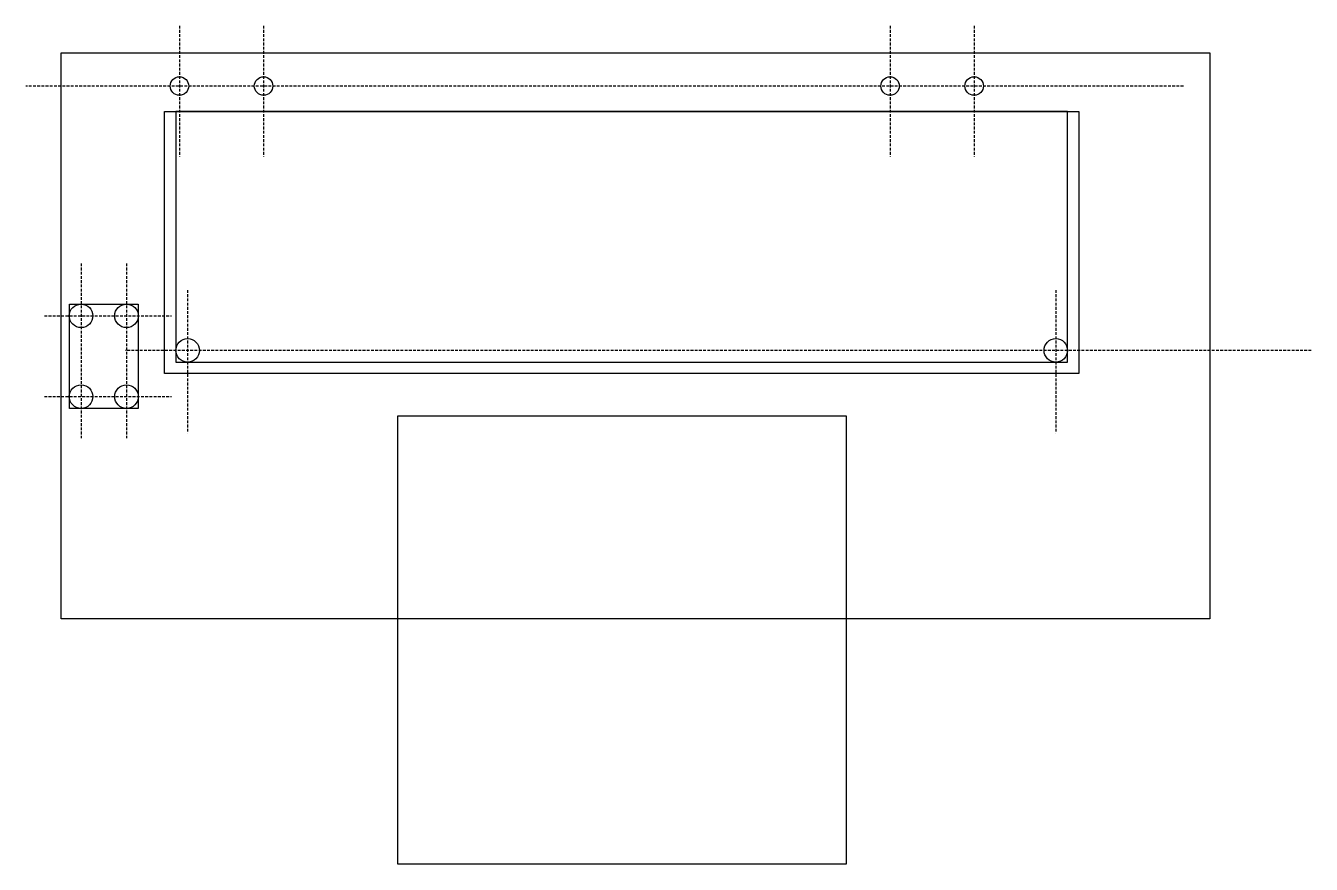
# Model space of a CAD drawing. Header units: millimetres. Extents: x 1 to 231, y -70 to 79.
import ezdxf

# ---------------------------------------------------------------- set-up
doc = ezdxf.new("R2010")
doc.units = ezdxf.units.MM
doc.linetypes.add('DASHED', pattern=[0.75, 0.5, -0.25])
doc.layers.get('0').update_dxf_attribs({"linetype": 'CONTINUOUS'})

msp = doc.modelspace()

# ---------------------------------------------------------------- linework, layer by layer
at = {"linetype": 'DASHED'}
for p, q in [((28.63, 79.17), (28.63, 55.83)), ((43.63, 79.17), (43.63, 55.83)), ((155.41, 79.17), (155.41, 55.83)), ((170.41, 79.17), (170.41, 55.83)), ((207.75, 68.41), (1.2, 68.41)), ((11.08, 36.77), (11.08, 5.63)), ((19.18, 36.77), (19.18, 5.63)), ((30.09, 32.02), (30.09, 6.47)), ((184.97, 32.02), (184.97, 6.47)), ((4.53, 27.42), (27.21, 27.42)), ((230.56, 21.26), (19.01, 21.26)), ((4.53, 13.02), (27.21, 13.02))]:
    msp.add_line(p, q, dxfattribs=at)
for points in [[(7.54, 74.36), (212.48, 74.36), (212.48, -26.64), (7.54, -26.64)], [(25.99, 63.86), (189.07, 63.86), (189.07, 17.16), (25.99, 17.16)], [(187.07, 63.86), (27.99, 63.86), (27.99, 19.16), (187.07, 19.16)], [(9.04, 29.52), (21.28, 29.52), (21.28, 10.92), (9.04, 10.92)], [(67.58, 9.6), (147.58, 9.6), (147.58, -70.4), (67.58, -70.4)]]:
    msp.add_lwpolyline(points, close=True)
for centre, radius in [((28.63, 68.41), 1.65), ((43.63, 68.41), 1.65), ((155.41, 68.41), 1.65), ((170.41, 68.41), 1.65), ((11.08, 27.42), 2.1), ((19.18, 27.42), 2.1), ((30.09, 21.26), 2.1), ((30.09, 21.26), 2.1), ((184.97, 21.26), 2.1), ((11.08, 13.02), 2.1), ((19.18, 13.02), 2.1)]:
    msp.add_circle(centre, radius)

doc.saveas('drawing.dxf')
